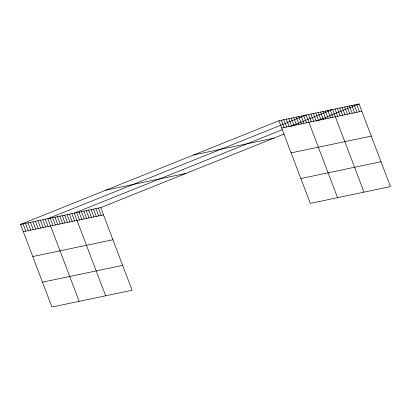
<?xml version="1.0" encoding="UTF-8"?>
<svg xmlns="http://www.w3.org/2000/svg" width="411" height="411" viewBox="0 0 411 411"><rect width="100%" height="100%" fill="white"/><g stroke="black" fill="none" stroke-linecap="round" stroke-linejoin="round"><path stroke-width="0.62" d="M20.55 224.396L100.716 207.617L132.106 290.253L51.94 307.032L20.55 224.396L278.894 120.747L359.06 103.968L390.45 186.604L310.284 203.383L278.894 120.747M282.326 129.676L74.257 213.155L105.648 295.792M290.526 126.388L332.607 109.506L363.997 192.143M100.716 207.617L284.191 134.007M316.434 121.07L359.06 103.968M281.663 128.026L361.824 111.247M193.643 154.952L273.803 138.173M105.802 190.195L185.967 173.411M291.106 152.897L371.272 136.113M23.314 231.676L103.48 214.896M300.842 178.518L381.002 161.734M32.762 256.546L112.927 239.762M42.492 282.167L122.658 265.383M356.656 104.471L359.42 111.751M354.251 104.975L357.015 112.254M351.847 105.478L354.611 112.758M349.442 105.981L352.206 113.261M347.033 106.485L349.802 113.765M344.629 106.988L347.398 114.268M342.224 107.492L344.988 114.772M339.82 107.995L342.584 115.275M337.416 108.499L340.18 115.779M335.011 109.002L337.775 116.282M330.203 110.009L332.967 117.289M327.798 110.513L330.562 117.793M325.389 111.016L328.158 118.296M322.984 111.52L325.753 118.8M320.58 112.023L323.344 119.303M318.176 112.527L320.94 119.806M315.771 113.03L318.535 120.31M313.367 113.534L316.131 120.813M310.963 114.037L313.727 121.317M308.558 114.541L311.322 121.82M337.544 197.681L306.154 115.044L47.804 218.693L79.195 301.33M303.672 115.563L306.436 122.843M301.196 116.082L303.96 123.362M298.72 116.601L301.484 123.881M296.239 117.12L299.008 124.399M293.762 117.638L296.526 124.918M291.286 118.157L294.05 125.432M288.805 118.676L291.574 125.951M286.328 119.195L289.092 126.47M283.852 119.714L286.616 126.989M281.376 120.228L284.14 127.508M98.311 208.12L101.075 215.4M95.902 208.624L98.671 215.903M93.497 209.127L96.266 216.407M91.093 209.631L93.857 216.91M88.689 210.134L91.453 217.414M86.284 210.638L89.048 217.917M83.88 211.141L86.644 218.421M81.476 211.644L84.24 218.924M79.071 212.148L81.835 219.428M76.667 212.651L79.431 219.931M71.853 213.658L74.622 220.938M69.449 214.162L72.213 221.442M67.044 214.665L69.808 221.945M64.64 215.169L67.404 222.449M62.236 215.672L65 222.952M59.831 216.176L62.595 223.456M57.427 216.679L60.191 223.959M55.023 217.183L57.787 224.463M52.613 217.686L55.382 224.966M50.209 218.19L52.978 225.469M45.328 219.212L48.092 226.492M42.852 219.731L45.616 227.011M40.37 220.25L43.14 227.53M37.894 220.769L40.658 228.043M35.418 221.288L38.182 228.562M32.937 221.806L35.706 229.081M30.46 222.325L33.224 229.6M27.984 222.839L30.748 230.119M25.508 223.358L28.272 230.638M23.026 223.877L25.795 231.157"/></g></svg>
